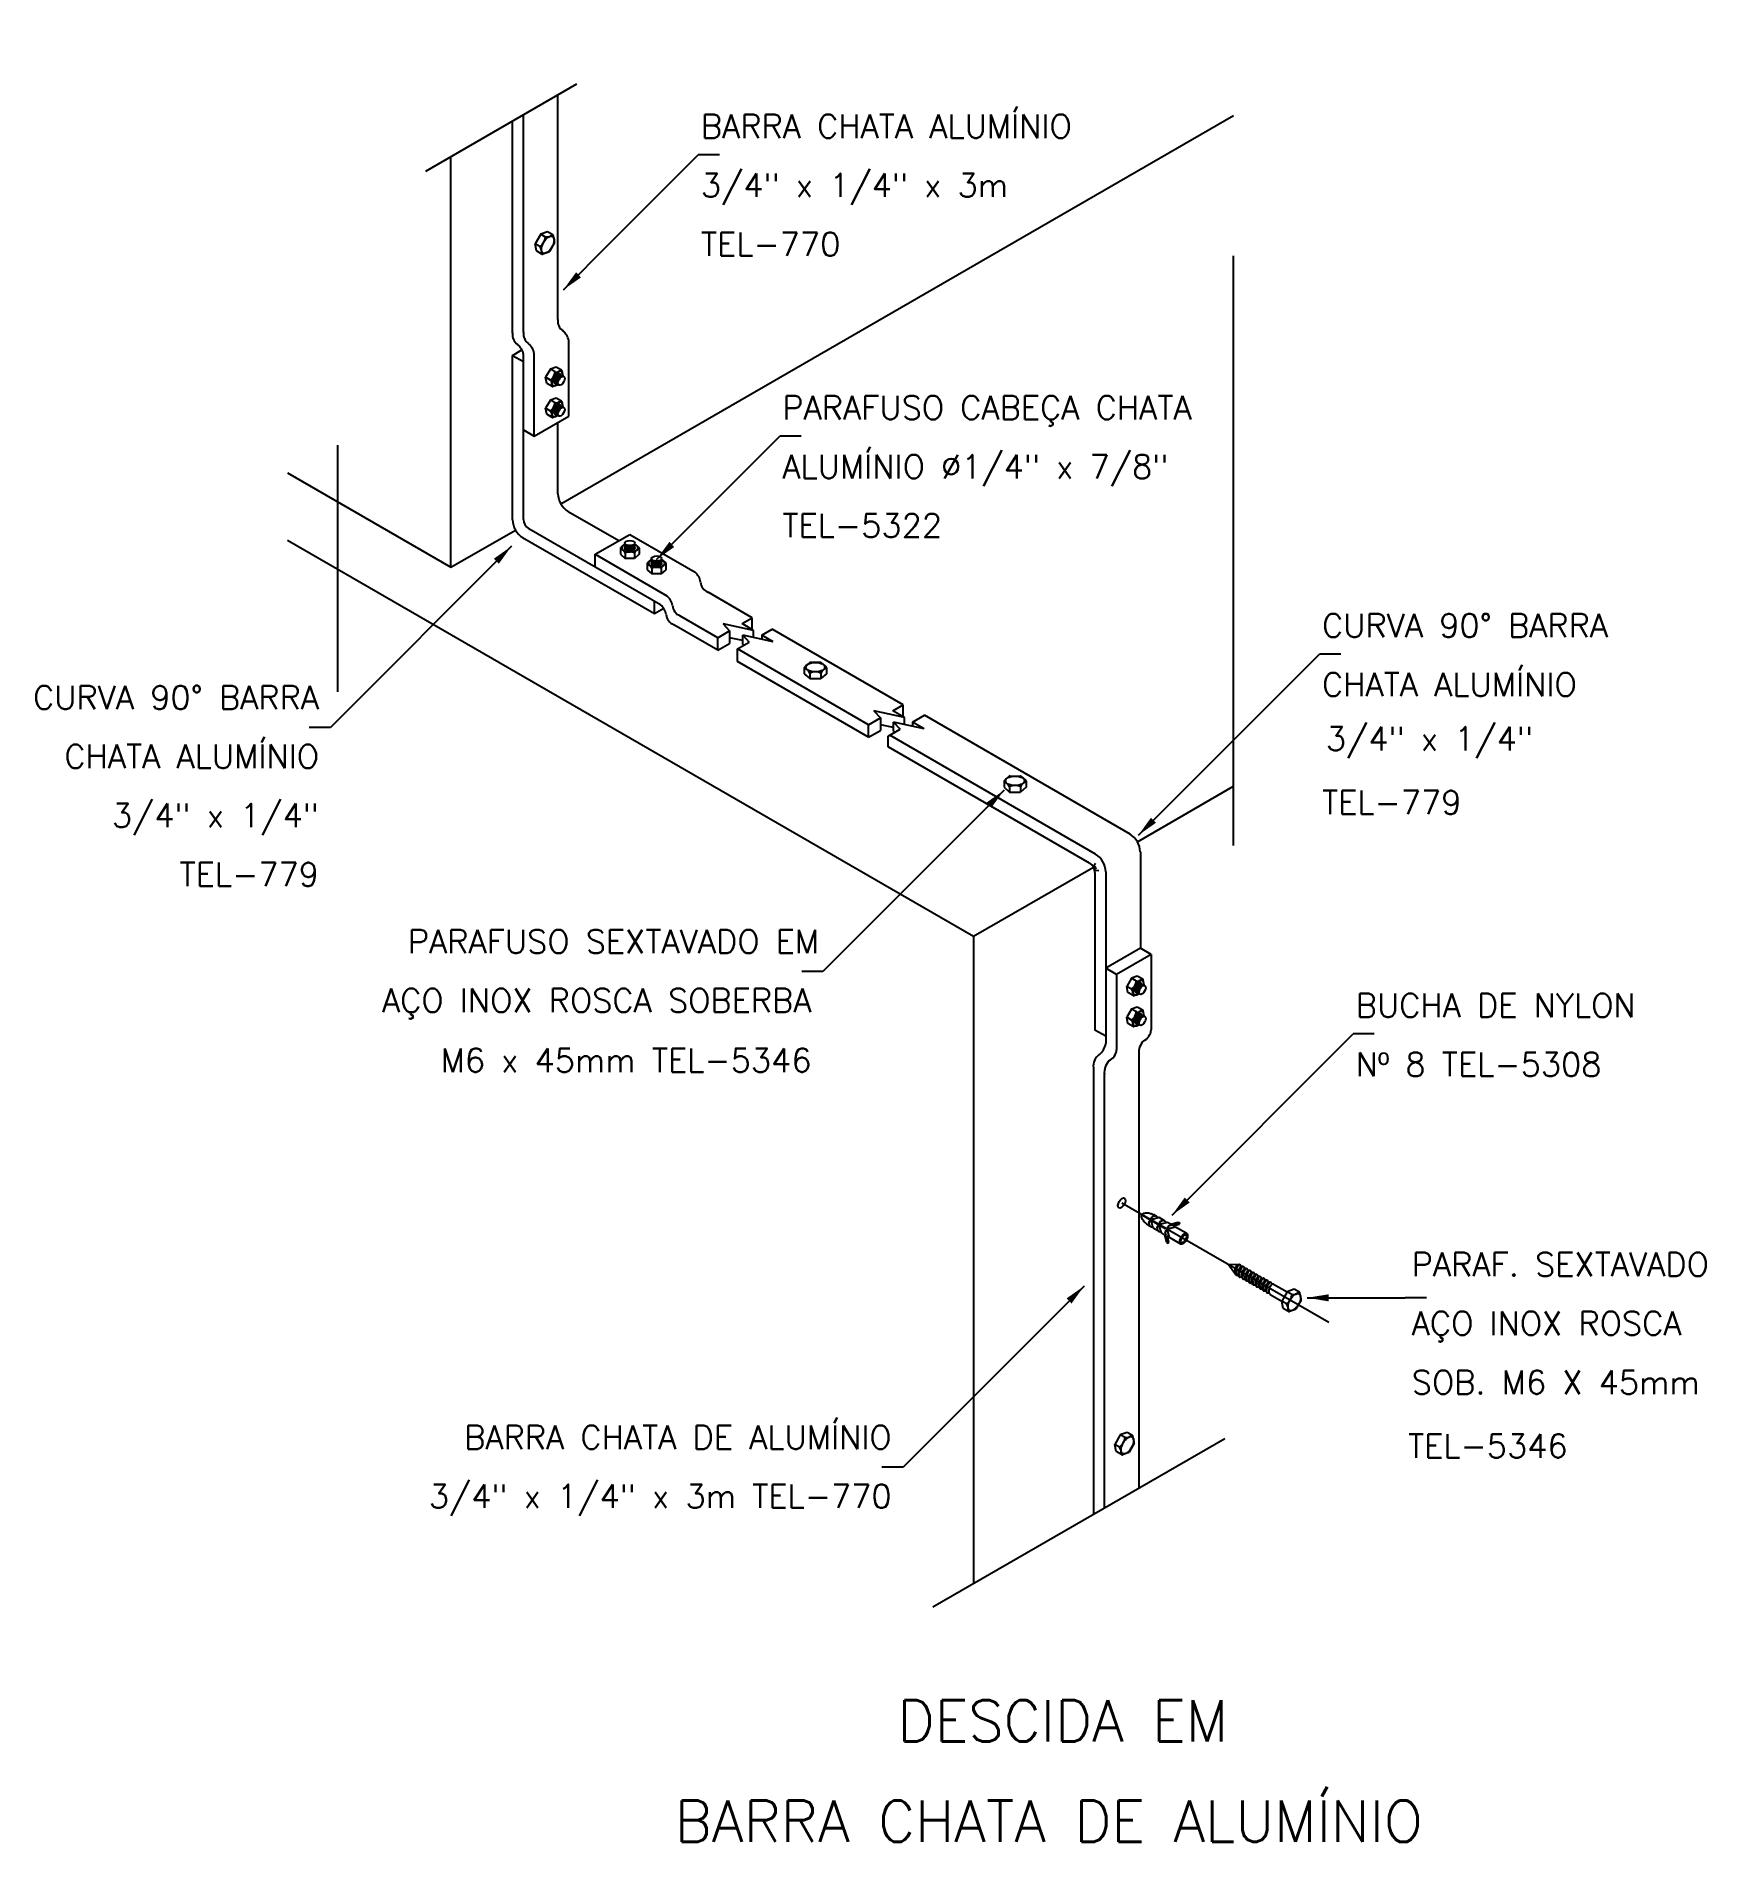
# Model space of a CAD drawing. Header units: millimetres. Extents: x -5128.9 to -5114.8, y -4642.5 to -4627.2.
import ezdxf
from ezdxf.enums import TextEntityAlignment as Align

# ---------------------------------------------------------------- set-up
doc = ezdxf.new("R2010")
doc.units = ezdxf.units.MM
doc.header["$LTSCALE"] = 10
doc.linetypes.add('DASHDOT', pattern=[1, 0.5, -0.25, 0, -0.25])
doc.layers.add('Termotécnica', color=7, linetype='Continuous')
doc.styles.add('r140', font='romans.shx')
doc.styles.add('r80', font='romans.shx')

msp = doc.modelspace()

# ---------------------------------------------------------------- linework, layer by layer
at = {"layer": 'Termotécnica', "color": 1, "linetype": 'DASHDOT'}
for p, q in [((-5118.765, -4634.016), (-5118.765, -4627.154)), ((-5124.337, -4627.562), (-5125.617, -4628.302)), ((-5126.364, -4630.624), (-5126.364, -4632.715)), ((-5117.957, -4638.063), (-5119.713, -4637.049)), ((-5121.314, -4640.474), (-5118.838, -4639.045))]:
    msp.add_line(p, q, dxfattribs=at)
at = {"layer": 'Termotécnica', "color": 2}
for p, q in [((-5124.495, -4629.556), (-5124.495, -4627.654)), ((-5124.88, -4629.672), (-5124.88, -4627.876)), ((-5124.788, -4629.667), (-5124.788, -4627.822)), ((-5124.471, -4631.12), (-5118.765, -4627.826)), ((-5125.403, -4631.658), (-5125.403, -4628.178)), ((-5124.048, -4628.904), (-5123.305, -4628.161)), ((-5123.125, -4628.161), (-5123.305, -4628.161)), ((-5124.641, -4628.834), (-5124.688, -4628.916)), ((-5124.583, -4628.814), (-5124.641, -4628.834)), ((-5124.601, -4628.858), (-5124.641, -4628.834)), ((-5124.538, -4628.839), (-5124.583, -4628.814)), ((-5124.523, -4628.899), (-5124.533, -4628.846)), ((-5124.676, -4628.976), (-5124.688, -4628.916)), ((-5124.647, -4628.939), (-5124.688, -4628.916)), ((-5124.631, -4629.002), (-5124.676, -4628.976)), ((-5124.572, -4628.985), (-5124.623, -4629.003)), ((-5124.524, -4628.905), (-5124.567, -4628.981)), ((-5124.449, -4629.305), (-5124.048, -4628.904)), ((-5124.403, -4630.377), (-5124.403, -4629.737)), ((-5124.88, -4629.861), (-5124.8, -4629.815)), ((-5124.88, -4629.861), (-5124.788, -4629.914)), ((-5124.88, -4631.257), (-5124.88, -4629.861)), ((-5124.788, -4630.493), (-5124.788, -4629.853)), ((-5124.788, -4631.252), (-5124.788, -4629.914)), ((-5124.695, -4630.546), (-5124.695, -4629.845)), ((-5124.559, -4629.978), (-5124.599, -4630.047)), ((-5124.557, -4630.071), (-5124.599, -4630.047)), ((-5124.589, -4630.099), (-5124.599, -4630.047)), ((-5124.509, -4629.961), (-5124.559, -4629.978)), ((-5124.517, -4630.002), (-5124.559, -4629.978)), ((-5124.529, -4630.091), (-5124.523, -4630.086)), ((-5124.52, -4630.098), (-5124.512, -4630.092)), ((-5124.464, -4629.987), (-5124.509, -4629.961)), ((-5124.482, -4630.017), (-5124.482, -4630.029)), ((-5124.471, -4630.024), (-5124.471, -4630.035)), ((-5124.461, -4630.03), (-5124.46, -4630.041)), ((-5124.451, -4630.038), (-5124.46, -4629.993)), ((-5124.559, -4630.24), (-5124.599, -4630.309)), ((-5124.543, -4630.125), (-5124.589, -4630.099)), ((-5124.509, -4630.223), (-5124.559, -4630.24)), ((-5124.517, -4630.264), (-5124.559, -4630.24)), ((-5124.493, -4630.111), (-5124.537, -4630.126)), ((-5124.509, -4630.105), (-5124.501, -4630.099)), ((-5124.464, -4630.249), (-5124.509, -4630.223)), ((-5124.498, -4630.111), (-5124.494, -4630.107)), ((-5124.695, -4630.546), (-5124.403, -4630.377)), ((-5124.589, -4630.361), (-5124.599, -4630.309)), ((-5124.557, -4630.333), (-5124.599, -4630.309)), ((-5124.543, -4630.387), (-5124.589, -4630.361)), ((-5124.493, -4630.372), (-5124.537, -4630.387)), ((-5124.529, -4630.352), (-5124.523, -4630.348)), ((-5124.52, -4630.36), (-5124.512, -4630.354)), ((-5124.509, -4630.366), (-5124.501, -4630.36)), ((-5124.498, -4630.372), (-5124.494, -4630.369)), ((-5124.482, -4630.279), (-5124.482, -4630.29)), ((-5124.471, -4630.285), (-5124.471, -4630.296)), ((-5124.461, -4630.292), (-5124.46, -4630.303)), ((-5124.451, -4630.299), (-5124.46, -4630.254)), ((-5124.788, -4630.493), (-5124.695, -4630.546)), ((-5124.495, -4631.034), (-5124.495, -4630.43)), ((-5123.125, -4631.059), (-5122.613, -4630.547)), ((-5122.433, -4630.547), (-5122.613, -4630.547)), ((-5126.788, -4630.858), (-5125.403, -4631.658)), ((-5123.658, -4631.591), (-5123.125, -4631.059)), ((-5124.409, -4631.184), (-5123.978, -4631.432)), ((-5126.788, -4631.427), (-5120.969, -4634.787)), ((-5125.403, -4631.658), (-5124.856, -4631.342)), ((-5124.794, -4631.406), (-5123.677, -4632.051)), ((-5124.743, -4631.329), (-5123.624, -4631.975)), ((-5124.178, -4631.548), (-5123.886, -4631.379)), ((-5123.927, -4631.46), (-5123.962, -4631.49)), ((-5123.93, -4631.464), (-5123.924, -4631.462)), ((-5123.93, -4631.477), (-5123.92, -4631.473)), ((-5123.886, -4631.379), (-5123.332, -4631.699)), ((-5123.841, -4631.472), (-5123.85, -4631.466)), ((-5123.843, -4631.46), (-5123.808, -4631.49)), ((-5124.889, -4631.48), (-5126.424, -4633.016)), ((-5124.178, -4631.548), (-5123.571, -4631.899)), ((-5124.178, -4631.655), (-5124.178, -4631.548)), ((-5123.965, -4631.496), (-5123.965, -4631.548)), ((-5123.965, -4631.548), (-5123.925, -4631.583)), ((-5123.93, -4631.489), (-5123.92, -4631.485)), ((-5123.927, -4631.501), (-5123.92, -4631.498)), ((-5123.925, -4631.535), (-5123.925, -4631.583)), ((-5123.845, -4631.583), (-5123.925, -4631.583)), ((-5123.84, -4631.484), (-5123.85, -4631.479)), ((-5123.84, -4631.497), (-5123.85, -4631.491)), ((-5123.845, -4631.535), (-5123.845, -4631.583)), ((-5123.805, -4631.548), (-5123.845, -4631.583)), ((-5123.805, -4631.496), (-5123.805, -4631.548)), ((-5123.738, -4631.627), (-5123.738, -4631.679)), ((-5123.7, -4631.591), (-5123.735, -4631.621)), ((-5123.703, -4631.595), (-5123.698, -4631.593)), ((-5123.703, -4631.607), (-5123.694, -4631.604)), ((-5123.703, -4631.62), (-5123.694, -4631.616)), ((-5123.701, -4631.632), (-5123.694, -4631.629)), ((-5123.614, -4631.603), (-5123.624, -4631.597)), ((-5123.614, -4631.615), (-5123.624, -4631.609)), ((-5123.614, -4631.628), (-5123.624, -4631.622)), ((-5123.616, -4631.591), (-5123.581, -4631.621)), ((-5123.579, -4631.627), (-5123.579, -4631.679)), ((-5123.738, -4631.679), (-5123.698, -4631.714)), ((-5123.698, -4631.666), (-5123.698, -4631.714)), ((-5123.618, -4631.714), (-5123.698, -4631.714)), ((-5123.618, -4631.666), (-5123.618, -4631.714)), ((-5123.579, -4631.679), (-5123.618, -4631.714)), ((-5122.846, -4632.086), (-5123.221, -4631.87)), ((-5123.677, -4632.051), (-5123.677, -4631.944)), ((-5123.677, -4632.051), (-5123.598, -4632.005)), ((-5123.139, -4632.255), (-5123.46, -4632.069)), ((-5122.933, -4632.136), (-5122.846, -4632.086)), ((-5122.846, -4632.186), (-5122.846, -4632.086)), ((-5123.139, -4632.362), (-5123.513, -4632.145)), ((-5123.139, -4632.255), (-5123.039, -4632.198)), ((-5122.835, -4632.193), (-5123.094, -4632.137)), ((-5123.094, -4632.137), (-5123.039, -4632.198)), ((-5123.039, -4632.198), (-5123.039, -4632.304)), ((-5122.835, -4632.193), (-5122.933, -4632.136)), ((-5122.926, -4632.233), (-5122.872, -4632.294)), ((-5122.668, -4632.289), (-5122.926, -4632.233)), ((-5122.926, -4632.31), (-5122.926, -4632.233)), ((-5122.835, -4632.253), (-5122.835, -4632.193)), ((-5122.766, -4632.233), (-5122.679, -4632.182)), ((-5122.668, -4632.289), (-5122.766, -4632.233)), ((-5122.766, -4632.233), (-5122.766, -4632.268)), ((-5121.567, -4632.824), (-5122.679, -4632.182)), ((-5123.139, -4632.362), (-5123.139, -4632.255)), ((-5123.139, -4632.362), (-5123.039, -4632.304)), ((-5122.926, -4632.28), (-5123.039, -4632.255)), ((-5122.971, -4632.351), (-5122.872, -4632.294)), ((-5121.86, -4632.993), (-5122.971, -4632.351)), ((-5122.971, -4632.458), (-5122.971, -4632.351)), ((-5122.926, -4632.31), (-5122.917, -4632.32)), ((-5122.766, -4632.268), (-5122.766, -4632.268)), ((-5119.572, -4633.93), (-5118.036, -4632.395)), ((-5117.856, -4632.395), (-5118.036, -4632.395)), ((-5121.86, -4633.1), (-5122.971, -4632.458)), ((-5122.405, -4632.509), (-5122.405, -4632.561)), ((-5122.361, -4632.467), (-5122.402, -4632.502)), ((-5122.355, -4632.464), (-5122.268, -4632.464)), ((-5122.262, -4632.467), (-5122.221, -4632.502)), ((-5122.218, -4632.509), (-5122.218, -4632.561)), ((-5122.405, -4632.561), (-5122.358, -4632.602)), ((-5122.358, -4632.555), (-5122.358, -4632.602)), ((-5122.358, -4632.602), (-5122.265, -4632.602)), ((-5122.265, -4632.555), (-5122.265, -4632.602)), ((-5122.218, -4632.561), (-5122.265, -4632.602)), ((-5121.654, -4632.874), (-5121.567, -4632.824)), ((-5121.567, -4632.925), (-5121.567, -4632.824)), ((-5121.86, -4632.993), (-5121.76, -4632.936)), ((-5121.86, -4633.1), (-5121.86, -4632.993)), ((-5121.815, -4632.875), (-5121.76, -4632.936)), ((-5121.556, -4632.931), (-5121.815, -4632.875)), ((-5121.76, -4632.936), (-5121.76, -4633.043)), ((-5121.648, -4633.018), (-5121.76, -4632.993)), ((-5121.556, -4632.931), (-5121.654, -4632.874)), ((-5121.648, -4633.048), (-5121.648, -4632.971)), ((-5121.389, -4633.028), (-5121.648, -4632.971)), ((-5121.648, -4632.971), (-5121.593, -4633.032)), ((-5121.556, -4632.991), (-5121.556, -4632.931)), ((-5121.487, -4632.971), (-5121.387, -4632.913)), ((-5121.487, -4632.971), (-5121.487, -4633.006)), ((-5121.389, -4633.028), (-5121.487, -4632.971)), ((-5121.487, -4633.006), (-5121.487, -4633.006)), ((-5119.642, -4633.921), (-5121.387, -4632.913)), ((-5126.424, -4633.016), (-5126.604, -4633.016)), ((-5121.86, -4633.1), (-5121.76, -4633.043)), ((-5121.693, -4633.09), (-5121.593, -4633.032)), ((-5121.693, -4633.182), (-5121.693, -4633.09)), ((-5119.934, -4634.09), (-5121.68, -4633.082)), ((-5121.648, -4633.048), (-5121.638, -4633.058)), ((-5119.985, -4634.168), (-5121.693, -4633.182)), ((-5120.667, -4633.43), (-5120.708, -4633.465)), ((-5120.661, -4633.428), (-5120.574, -4633.428)), ((-5120.568, -4633.43), (-5120.527, -4633.465)), ((-5120.711, -4633.549), (-5122.247, -4635.085)), ((-5120.711, -4633.473), (-5120.711, -4633.524)), ((-5120.711, -4633.524), (-5120.664, -4633.565)), ((-5120.664, -4633.518), (-5120.664, -4633.565)), ((-5120.664, -4633.565), (-5120.571, -4633.565)), ((-5120.571, -4633.518), (-5120.571, -4633.565)), ((-5120.524, -4633.524), (-5120.571, -4633.565)), ((-5120.524, -4633.473), (-5120.524, -4633.524)), ((-5119.58, -4633.985), (-5118.765, -4633.515)), ((-5119.555, -4634.071), (-5119.555, -4634.888)), ((-5120.969, -4634.787), (-5119.952, -4634.2)), ((-5119.954, -4634.195), (-5119.936, -4634.167)), ((-5119.948, -4634.204), (-5119.934, -4634.189)), ((-5119.945, -4634.215), (-5119.928, -4634.208)), ((-5119.942, -4634.226), (-5119.908, -4634.229)), ((-5119.94, -4634.245), (-5119.94, -4635.582)), ((-5119.848, -4634.24), (-5119.848, -4635.697)), ((-5120.969, -4634.787), (-5120.969, -4640.275)), ((-5119.555, -4634.888), (-5119.848, -4635.057)), ((-5119.463, -4634.941), (-5119.756, -4635.11)), ((-5119.463, -4634.941), (-5119.555, -4634.888)), ((-5119.463, -4634.941), (-5119.463, -4635.581)), ((-5122.247, -4635.085), (-5122.427, -4635.085)), ((-5119.756, -4635.11), (-5119.848, -4635.057)), ((-5119.756, -4635.11), (-5119.756, -4635.75)), ((-5119.63, -4635.143), (-5119.67, -4635.212)), ((-5119.581, -4635.126), (-5119.63, -4635.143)), ((-5119.589, -4635.167), (-5119.63, -4635.143)), ((-5119.535, -4635.152), (-5119.581, -4635.126)), ((-5119.629, -4635.236), (-5119.67, -4635.212)), ((-5119.66, -4635.264), (-5119.67, -4635.212)), ((-5119.615, -4635.29), (-5119.66, -4635.264)), ((-5119.565, -4635.276), (-5119.609, -4635.291)), ((-5119.601, -4635.256), (-5119.594, -4635.251)), ((-5119.592, -4635.263), (-5119.584, -4635.257)), ((-5119.581, -4635.27), (-5119.573, -4635.264)), ((-5119.57, -4635.276), (-5119.565, -4635.272)), ((-5119.554, -4635.182), (-5119.554, -4635.194)), ((-5119.543, -4635.189), (-5119.543, -4635.2)), ((-5119.523, -4635.203), (-5119.532, -4635.158)), ((-5119.532, -4635.195), (-5119.532, -4635.206)), ((-5119.63, -4635.405), (-5119.67, -4635.474)), ((-5119.581, -4635.388), (-5119.63, -4635.405)), ((-5119.589, -4635.429), (-5119.63, -4635.405)), ((-5119.535, -4635.414), (-5119.581, -4635.388)), ((-5119.554, -4635.444), (-5119.554, -4635.455)), ((-5119.543, -4635.45), (-5119.543, -4635.462)), ((-5119.523, -4635.465), (-5119.532, -4635.419)), ((-5119.532, -4635.457), (-5119.532, -4635.468)), ((-5119.848, -4635.635), (-5119.94, -4635.582)), ((-5119.66, -4635.526), (-5119.67, -4635.474)), ((-5119.629, -4635.498), (-5119.67, -4635.474)), ((-5119.615, -4635.552), (-5119.66, -4635.526)), ((-5119.565, -4635.537), (-5119.609, -4635.552)), ((-5119.601, -4635.517), (-5119.594, -4635.513)), ((-5119.592, -4635.525), (-5119.584, -4635.519)), ((-5119.581, -4635.531), (-5119.573, -4635.525)), ((-5119.57, -4635.538), (-5119.565, -4635.534)), ((-5119.286, -4637.151), (-5117.751, -4635.615)), ((-5117.571, -4635.615), (-5117.751, -4635.615)), ((-5119.953, -4635.903), (-5119.953, -4639.689)), ((-5119.568, -4635.787), (-5119.568, -4639.466)), ((-5119.861, -4635.956), (-5119.861, -4639.635)), ((-5119.542, -4637.15), (-5119.344, -4637.265)), ((-5119.54, -4637.146), (-5119.342, -4637.26)), ((-5119.475, -4637.242), (-5119.483, -4637.213)), ((-5119.447, -4637.262), (-5119.459, -4637.216)), ((-5119.426, -4637.158), (-5119.455, -4637.166)), ((-5119.4, -4637.289), (-5119.447, -4637.262)), ((-5119.395, -4637.173), (-5119.441, -4637.185)), ((-5119.406, -4637.282), (-5119.413, -4637.254)), ((-5119.349, -4637.2), (-5119.395, -4637.173)), ((-5119.377, -4637.302), (-5119.389, -4637.257)), ((-5119.357, -4637.198), (-5119.386, -4637.206)), ((-5119.326, -4637.213), (-5119.371, -4637.225)), ((-5119.344, -4637.265), (-5119.342, -4637.26)), ((-5119.336, -4637.322), (-5119.344, -4637.294)), ((-5119.298, -4637.229), (-5119.326, -4637.213)), ((-5119.288, -4637.238), (-5119.316, -4637.246)), ((-5119.256, -4637.253), (-5119.3, -4637.265)), ((-5119.298, -4637.229), (-5119.235, -4637.212)), ((-5119.288, -4637.238), (-5119.221, -4637.22)), ((-5119.277, -4637.241), (-5119.227, -4637.228)), ((-5119.162, -4637.308), (-5119.256, -4637.253)), ((-5119.235, -4637.212), (-5119.221, -4637.22)), ((-5119.349, -4637.318), (-5119.377, -4637.302)), ((-5119.349, -4637.318), (-5119.332, -4637.381)), ((-5119.336, -4637.322), (-5119.318, -4637.389)), ((-5119.332, -4637.381), (-5119.318, -4637.389)), ((-5119.328, -4637.33), (-5119.315, -4637.38)), ((-5119.307, -4637.342), (-5119.319, -4637.298)), ((-5119.213, -4637.397), (-5119.307, -4637.342)), ((-5118.808, -4637.571), (-5118.755, -4637.644)), ((-5118.728, -4637.572), (-5118.808, -4637.571)), ((-5118.716, -4637.572), (-5118.728, -4637.572)), ((-5118.699, -4637.588), (-5118.712, -4637.571)), ((-5118.687, -4637.588), (-5118.699, -4637.588)), ((-5118.67, -4637.605), (-5118.683, -4637.588)), ((-5120.032, -4637.753), (-5121.567, -4639.288)), ((-5118.745, -4637.659), (-5118.752, -4637.647)), ((-5118.723, -4637.663), (-5118.741, -4637.663)), ((-5118.716, -4637.675), (-5118.723, -4637.663)), ((-5118.694, -4637.68), (-5118.712, -4637.679)), ((-5118.687, -4637.692), (-5118.694, -4637.68)), ((-5118.665, -4637.696), (-5118.683, -4637.696)), ((-5118.658, -4637.605), (-5118.67, -4637.605)), ((-5118.658, -4637.708), (-5118.665, -4637.696)), ((-5118.641, -4637.622), (-5118.654, -4637.604)), ((-5118.636, -4637.713), (-5118.654, -4637.712)), ((-5118.629, -4637.621), (-5118.641, -4637.622)), ((-5118.629, -4637.725), (-5118.636, -4637.713)), ((-5118.612, -4637.638), (-5118.625, -4637.621)), ((-5118.607, -4637.73), (-5118.625, -4637.729)), ((-5118.6, -4637.638), (-5118.612, -4637.638)), ((-5118.6, -4637.742), (-5118.607, -4637.73)), ((-5118.583, -4637.655), (-5118.596, -4637.638)), ((-5118.578, -4637.746), (-5118.596, -4637.745)), ((-5118.571, -4637.654), (-5118.583, -4637.655)), ((-5118.571, -4637.758), (-5118.578, -4637.746)), ((-5118.554, -4637.671), (-5118.567, -4637.654)), ((-5118.542, -4637.671), (-5118.554, -4637.671)), ((-5118.525, -4637.688), (-5118.538, -4637.671)), ((-5118.513, -4637.688), (-5118.525, -4637.688)), ((-5118.496, -4637.704), (-5118.509, -4637.687)), ((-5118.484, -4637.704), (-5118.496, -4637.704)), ((-5118.467, -4637.721), (-5118.48, -4637.704)), ((-5118.455, -4637.721), (-5118.467, -4637.721)), ((-5118.438, -4637.738), (-5118.451, -4637.72)), ((-5118.426, -4637.737), (-5118.438, -4637.738)), ((-5118.427, -4637.737), (-5118.309, -4637.801)), ((-5118.549, -4637.763), (-5118.567, -4637.762)), ((-5118.542, -4637.775), (-5118.549, -4637.763)), ((-5118.52, -4637.779), (-5118.538, -4637.779)), ((-5118.513, -4637.791), (-5118.52, -4637.779)), ((-5118.491, -4637.796), (-5118.509, -4637.795)), ((-5118.483, -4637.808), (-5118.491, -4637.796)), ((-5118.462, -4637.812), (-5118.48, -4637.812)), ((-5118.453, -4637.826), (-5118.462, -4637.812)), ((-5118.453, -4637.826), (-5118.356, -4637.882)), ((-5118.31, -4637.801), (-5118.356, -4637.882)), ((-5118.344, -4637.943), (-5118.356, -4637.882)), ((-5118.315, -4637.905), (-5118.356, -4637.882)), ((-5118.251, -4637.78), (-5118.31, -4637.801)), ((-5118.269, -4637.824), (-5118.31, -4637.801)), ((-5118.206, -4637.806), (-5118.251, -4637.78)), ((-5118.192, -4637.872), (-5118.235, -4637.947)), ((-5118.191, -4637.865), (-5118.201, -4637.812)), ((-5118.139, -4637.852), (-5117.679, -4637.852)), ((-5117.679, -4637.852), (-5117.308, -4637.852)), ((-5117.128, -4637.852), (-5117.308, -4637.852)), ((-5118.299, -4637.969), (-5118.344, -4637.943)), ((-5118.24, -4637.951), (-5118.291, -4637.969)), ((-5119.726, -4639.014), (-5119.772, -4639.096)), ((-5119.731, -4639.119), (-5119.772, -4639.096)), ((-5119.76, -4639.156), (-5119.772, -4639.096)), ((-5119.667, -4638.994), (-5119.726, -4639.014)), ((-5119.685, -4639.037), (-5119.726, -4639.014)), ((-5119.622, -4639.019), (-5119.667, -4638.994)), ((-5119.608, -4639.085), (-5119.651, -4639.161)), ((-5119.607, -4639.079), (-5119.618, -4639.026)), ((-5119.715, -4639.182), (-5119.76, -4639.156)), ((-5119.656, -4639.165), (-5119.707, -4639.183)), ((-5121.567, -4639.288), (-5121.747, -4639.288))]:
    msp.add_line(p, q, dxfattribs=at)
for points in [[(-5119.54, -4637.146, -0.153617), (-5119.527, -4637.136, -0.102796), (-5119.495, -4637.132, -0.062165), (-5119.462, -4637.139, -0.048405), (-5119.421, -4637.158, -0.005298), (-5119.417, -4637.16, -0.062165)], [(-5119.468, -4637.249, -0.005298), (-5119.473, -4637.247, -0.048405), (-5119.509, -4637.221, -0.062165), (-5119.532, -4637.195, -0.102796), (-5119.544, -4637.166, -0.153617), (-5119.542, -4637.15, -0.181773)], [(-5119.475, -4637.242, 0.021127), (-5119.475, -4637.243, 0.170198)], [(-5119.475, -4637.243, 0.138405), (-5119.47, -4637.248, 0.174705)], [(-5119.47, -4637.248, 0.174705), (-5119.461, -4637.25, 0.074458), (-5119.45, -4637.247, 0.064948)], [(-5119.427, -4637.158, -0.174705), (-5119.418, -4637.159, -0.174705)], [(-5119.426, -4637.158, -0.021127), (-5119.426, -4637.158, -0.170198)], [(-5119.418, -4637.159, -0.174705), (-5119.412, -4637.166, -0.074458), (-5119.41, -4637.177, -0.064948)], [(-5119.406, -4637.281, 0.174705), (-5119.4, -4637.289, 0.174705)], [(-5119.406, -4637.282, 0.021127), (-5119.405, -4637.283, 0.170198)], [(-5119.4, -4637.289, 0.174705), (-5119.391, -4637.29, 0.074458), (-5119.381, -4637.287, 0.064948)], [(-5119.358, -4637.198, -0.174705), (-5119.349, -4637.2, -0.174705)], [(-5119.357, -4637.198, -0.021127), (-5119.356, -4637.198, -0.170198)], [(-5119.349, -4637.2, -0.174705), (-5119.343, -4637.207, -0.074458), (-5119.341, -4637.217, -0.064948)], [(-5119.277, -4637.241, -0.122515), (-5119.273, -4637.247, -0.074458), (-5119.271, -4637.257, -0.064948)], [(-5119.328, -4637.33, 0.122515), (-5119.322, -4637.33, 0.074458), (-5119.311, -4637.327, 0.064948)]]:
    msp.add_lwpolyline(points, format="xyb", dxfattribs=at)
for points in [[(-5119.458, -4637.218), (-5119.459, -4637.217), (-5119.459, -4637.216), (-5119.46, -4637.215), (-5119.46, -4637.214), (-5119.46, -4637.214), (-5119.461, -4637.213), (-5119.461, -4637.213), (-5119.461, -4637.212), (-5119.462, -4637.212), (-5119.462, -4637.211), (-5119.462, -4637.211), (-5119.463, -4637.211), (-5119.463, -4637.21), (-5119.463, -4637.21), (-5119.463, -4637.21), (-5119.464, -4637.21), (-5119.464, -4637.209), (-5119.464, -4637.209), (-5119.465, -4637.209), (-5119.465, -4637.208), (-5119.466, -4637.208), (-5119.466, -4637.208), (-5119.466, -4637.208), (-5119.467, -4637.208), (-5119.467, -4637.207), (-5119.468, -4637.207), (-5119.468, -4637.207), (-5119.469, -4637.207), (-5119.469, -4637.206), (-5119.469, -4637.206), (-5119.47, -4637.206), (-5119.47, -4637.206), (-5119.471, -4637.206), (-5119.471, -4637.206), (-5119.472, -4637.205), (-5119.472, -4637.205), (-5119.472, -4637.205), (-5119.473, -4637.205), (-5119.473, -4637.205), (-5119.474, -4637.205), (-5119.474, -4637.205), (-5119.475, -4637.205), (-5119.475, -4637.205), (-5119.475, -4637.205), (-5119.476, -4637.205), (-5119.476, -4637.205), (-5119.476, -4637.205), (-5119.477, -4637.205), (-5119.477, -4637.205), (-5119.477, -4637.205), (-5119.478, -4637.205), (-5119.478, -4637.205), (-5119.478, -4637.205), (-5119.478, -4637.205), (-5119.479, -4637.205), (-5119.479, -4637.205), (-5119.479, -4637.206), (-5119.479, -4637.206), (-5119.48, -4637.206), (-5119.48, -4637.206), (-5119.48, -4637.206), (-5119.48, -4637.207), (-5119.48, -4637.207), (-5119.481, -4637.207), (-5119.481, -4637.208), (-5119.481, -4637.208), (-5119.482, -4637.209), (-5119.482, -4637.21), (-5119.482, -4637.21), (-5119.482, -4637.211), (-5119.483, -4637.212), (-5119.483, -4637.213)], [(-5119.439, -4637.185), (-5119.44, -4637.185), (-5119.441, -4637.185), (-5119.442, -4637.185), (-5119.443, -4637.185), (-5119.444, -4637.185), (-5119.445, -4637.185), (-5119.445, -4637.185), (-5119.446, -4637.185), (-5119.446, -4637.185), (-5119.447, -4637.185), (-5119.447, -4637.185), (-5119.448, -4637.185), (-5119.448, -4637.184), (-5119.448, -4637.184), (-5119.449, -4637.184), (-5119.449, -4637.184), (-5119.449, -4637.184), (-5119.45, -4637.184), (-5119.45, -4637.184), (-5119.451, -4637.183), (-5119.451, -4637.183), (-5119.451, -4637.183), (-5119.452, -4637.183), (-5119.452, -4637.183), (-5119.453, -4637.182), (-5119.453, -4637.182), (-5119.454, -4637.182), (-5119.454, -4637.181), (-5119.454, -4637.181), (-5119.455, -4637.181), (-5119.455, -4637.181), (-5119.455, -4637.18), (-5119.456, -4637.18), (-5119.456, -4637.18), (-5119.457, -4637.179), (-5119.457, -4637.179), (-5119.457, -4637.179), (-5119.458, -4637.178), (-5119.458, -4637.178), (-5119.458, -4637.178), (-5119.458, -4637.178), (-5119.459, -4637.177), (-5119.459, -4637.177), (-5119.459, -4637.177), (-5119.459, -4637.176), (-5119.46, -4637.176), (-5119.46, -4637.176), (-5119.46, -4637.175), (-5119.46, -4637.175), (-5119.46, -4637.175), (-5119.46, -4637.174), (-5119.46, -4637.174), (-5119.46, -4637.174), (-5119.46, -4637.174), (-5119.46, -4637.173), (-5119.46, -4637.173), (-5119.46, -4637.173), (-5119.46, -4637.172), (-5119.46, -4637.172), (-5119.46, -4637.172), (-5119.46, -4637.172), (-5119.46, -4637.171), (-5119.46, -4637.171), (-5119.459, -4637.17), (-5119.459, -4637.17), (-5119.459, -4637.17), (-5119.459, -4637.169), (-5119.458, -4637.168), (-5119.458, -4637.168), (-5119.457, -4637.167), (-5119.456, -4637.166), (-5119.455, -4637.166)], [(-5119.388, -4637.258), (-5119.389, -4637.257), (-5119.39, -4637.256), (-5119.39, -4637.255), (-5119.39, -4637.254), (-5119.391, -4637.254), (-5119.391, -4637.253), (-5119.392, -4637.253), (-5119.392, -4637.252), (-5119.392, -4637.252), (-5119.393, -4637.251), (-5119.393, -4637.251), (-5119.393, -4637.251), (-5119.393, -4637.25), (-5119.394, -4637.25), (-5119.394, -4637.25), (-5119.394, -4637.25), (-5119.395, -4637.249), (-5119.395, -4637.249), (-5119.395, -4637.249), (-5119.396, -4637.249), (-5119.396, -4637.248), (-5119.396, -4637.248), (-5119.397, -4637.248), (-5119.397, -4637.248), (-5119.398, -4637.247), (-5119.398, -4637.247), (-5119.399, -4637.247), (-5119.399, -4637.247), (-5119.399, -4637.247), (-5119.4, -4637.246), (-5119.4, -4637.246), (-5119.401, -4637.246), (-5119.401, -4637.246), (-5119.402, -4637.246), (-5119.402, -4637.246), (-5119.403, -4637.245), (-5119.403, -4637.245), (-5119.403, -4637.245), (-5119.404, -4637.245), (-5119.404, -4637.245), (-5119.405, -4637.245), (-5119.405, -4637.245), (-5119.405, -4637.245), (-5119.406, -4637.245), (-5119.406, -4637.245), (-5119.407, -4637.245), (-5119.407, -4637.245), (-5119.407, -4637.245), (-5119.408, -4637.245), (-5119.408, -4637.245), (-5119.408, -4637.245), (-5119.408, -4637.245), (-5119.409, -4637.245), (-5119.409, -4637.245), (-5119.409, -4637.245), (-5119.409, -4637.246), (-5119.41, -4637.246), (-5119.41, -4637.246), (-5119.41, -4637.246), (-5119.41, -4637.246), (-5119.41, -4637.247), (-5119.411, -4637.247), (-5119.411, -4637.247), (-5119.411, -4637.248), (-5119.411, -4637.248), (-5119.412, -4637.248), (-5119.412, -4637.249), (-5119.412, -4637.25), (-5119.413, -4637.25), (-5119.413, -4637.251), (-5119.413, -4637.252), (-5119.413, -4637.254)], [(-5119.369, -4637.225), (-5119.371, -4637.225), (-5119.372, -4637.225), (-5119.373, -4637.225), (-5119.374, -4637.225), (-5119.374, -4637.225), (-5119.375, -4637.225), (-5119.376, -4637.225), (-5119.376, -4637.225), (-5119.377, -4637.225), (-5119.377, -4637.225), (-5119.378, -4637.225), (-5119.378, -4637.225), (-5119.378, -4637.225), (-5119.379, -4637.224), (-5119.379, -4637.224), (-5119.38, -4637.224), (-5119.38, -4637.224), (-5119.38, -4637.224), (-5119.381, -4637.224), (-5119.381, -4637.224), (-5119.382, -4637.223), (-5119.382, -4637.223), (-5119.382, -4637.223), (-5119.383, -4637.223), (-5119.383, -4637.222), (-5119.384, -4637.222), (-5119.384, -4637.222), (-5119.384, -4637.222), (-5119.385, -4637.221), (-5119.385, -4637.221), (-5119.386, -4637.221), (-5119.386, -4637.22), (-5119.386, -4637.22), (-5119.387, -4637.22), (-5119.387, -4637.219), (-5119.387, -4637.219), (-5119.388, -4637.219), (-5119.388, -4637.219), (-5119.388, -4637.218), (-5119.389, -4637.218), (-5119.389, -4637.218), (-5119.389, -4637.217), (-5119.389, -4637.217), (-5119.39, -4637.217), (-5119.39, -4637.216), (-5119.39, -4637.216), (-5119.39, -4637.216), (-5119.39, -4637.215), (-5119.39, -4637.215), (-5119.391, -4637.215), (-5119.391, -4637.215), (-5119.391, -4637.214), (-5119.391, -4637.214), (-5119.391, -4637.214), (-5119.391, -4637.213), (-5119.391, -4637.213), (-5119.391, -4637.213), (-5119.391, -4637.213), (-5119.391, -4637.212), (-5119.39, -4637.212), (-5119.39, -4637.212), (-5119.39, -4637.211), (-5119.39, -4637.211), (-5119.39, -4637.211), (-5119.39, -4637.21), (-5119.389, -4637.21), (-5119.389, -4637.209), (-5119.389, -4637.209), (-5119.388, -4637.208), (-5119.387, -4637.207), (-5119.387, -4637.207), (-5119.386, -4637.206)], [(-5119.319, -4637.298), (-5119.32, -4637.297), (-5119.32, -4637.296), (-5119.321, -4637.295), (-5119.321, -4637.295), (-5119.321, -4637.294), (-5119.322, -4637.293), (-5119.322, -4637.293), (-5119.322, -4637.292), (-5119.323, -4637.292), (-5119.323, -4637.292), (-5119.323, -4637.291), (-5119.324, -4637.291), (-5119.324, -4637.291), (-5119.324, -4637.29), (-5119.325, -4637.29), (-5119.325, -4637.29), (-5119.325, -4637.29), (-5119.325, -4637.289), (-5119.326, -4637.289), (-5119.326, -4637.289), (-5119.327, -4637.288), (-5119.327, -4637.288), (-5119.327, -4637.288), (-5119.328, -4637.288), (-5119.328, -4637.288), (-5119.329, -4637.287), (-5119.329, -4637.287), (-5119.33, -4637.287), (-5119.33, -4637.287), (-5119.33, -4637.287), (-5119.331, -4637.286), (-5119.331, -4637.286), (-5119.332, -4637.286), (-5119.332, -4637.286), (-5119.333, -4637.286), (-5119.333, -4637.286), (-5119.333, -4637.285), (-5119.334, -4637.285), (-5119.334, -4637.285), (-5119.335, -4637.285), (-5119.335, -4637.285), (-5119.336, -4637.285), (-5119.336, -4637.285), (-5119.336, -4637.285), (-5119.337, -4637.285), (-5119.337, -4637.285), (-5119.337, -4637.285), (-5119.338, -4637.285), (-5119.338, -4637.285), (-5119.338, -4637.285), (-5119.339, -4637.285), (-5119.339, -4637.285), (-5119.339, -4637.285), (-5119.339, -4637.285), (-5119.34, -4637.286), (-5119.34, -4637.286), (-5119.34, -4637.286), (-5119.34, -4637.286), (-5119.341, -4637.286), (-5119.341, -4637.286), (-5119.341, -4637.287), (-5119.341, -4637.287), (-5119.341, -4637.287), (-5119.342, -4637.288), (-5119.342, -4637.288), (-5119.342, -4637.289), (-5119.343, -4637.289), (-5119.343, -4637.29), (-5119.343, -4637.291), (-5119.343, -4637.291), (-5119.344, -4637.292), (-5119.344, -4637.294)], [(-5119.3, -4637.265), (-5119.301, -4637.265), (-5119.302, -4637.265), (-5119.303, -4637.265), (-5119.304, -4637.265), (-5119.305, -4637.265), (-5119.306, -4637.265), (-5119.306, -4637.265), (-5119.307, -4637.265), (-5119.307, -4637.265), (-5119.308, -4637.265), (-5119.308, -4637.265), (-5119.309, -4637.265), (-5119.309, -4637.265), (-5119.309, -4637.265), (-5119.31, -4637.264), (-5119.31, -4637.264), (-5119.31, -4637.264), (-5119.311, -4637.264), (-5119.311, -4637.264), (-5119.312, -4637.264), (-5119.312, -4637.263), (-5119.313, -4637.263), (-5119.313, -4637.263), (-5119.313, -4637.263), (-5119.314, -4637.263), (-5119.314, -4637.262), (-5119.315, -4637.262), (-5119.315, -4637.262), (-5119.315, -4637.261), (-5119.316, -4637.261), (-5119.316, -4637.261), (-5119.317, -4637.26), (-5119.317, -4637.26), (-5119.317, -4637.26), (-5119.318, -4637.26), (-5119.318, -4637.259), (-5119.318, -4637.259), (-5119.319, -4637.259), (-5119.319, -4637.258), (-5119.319, -4637.258), (-5119.319, -4637.258), (-5119.32, -4637.257), (-5119.32, -4637.257), (-5119.32, -4637.257), (-5119.32, -4637.257), (-5119.321, -4637.256), (-5119.321, -4637.256), (-5119.321, -4637.256), (-5119.321, -4637.255), (-5119.321, -4637.255), (-5119.321, -4637.255), (-5119.321, -4637.254), (-5119.321, -4637.254), (-5119.321, -4637.254), (-5119.321, -4637.254), (-5119.321, -4637.253), (-5119.321, -4637.253), (-5119.321, -4637.253), (-5119.321, -4637.252), (-5119.321, -4637.252), (-5119.321, -4637.252), (-5119.321, -4637.251), (-5119.321, -4637.251), (-5119.32, -4637.251), (-5119.32, -4637.25), (-5119.32, -4637.25), (-5119.32, -4637.249), (-5119.319, -4637.249), (-5119.319, -4637.248), (-5119.318, -4637.247), (-5119.317, -4637.247), (-5119.316, -4637.246)], [(-5119.221, -4637.22), (-5119.222, -4637.223), (-5119.224, -4637.226), (-5119.227, -4637.228)], [(-5119.318, -4637.389), (-5119.316, -4637.387), (-5119.315, -4637.384), (-5119.315, -4637.38)]]:
    msp.add_lwpolyline(points, dxfattribs=at)
for points in [[(-5119.162, -4637.308, -0.174705), (-5119.156, -4637.315, -0.104203), (-5119.154, -4637.33, -0.064948), (-5119.157, -4637.346, -0.051099), (-5119.165, -4637.365, -0.051099), (-5119.178, -4637.382, -0.064948), (-5119.19, -4637.393, -0.104203), (-5119.204, -4637.398, -0.174705), (-5119.213, -4637.397, -0.174705), (-5119.219, -4637.389, -0.104203), (-5119.221, -4637.374, -0.064948), (-5119.218, -4637.358, -0.051099), (-5119.21, -4637.339, -0.051099), (-5119.198, -4637.322, -0.064948), (-5119.185, -4637.312, -0.104203), (-5119.171, -4637.306, -0.174705)], [(-5119.167, -4637.316, -0.174705), (-5119.165, -4637.318, -0.104203), (-5119.164, -4637.329, -0.064948), (-5119.166, -4637.343, -0.051099), (-5119.174, -4637.36, -0.051099), (-5119.185, -4637.375, -0.064948), (-5119.196, -4637.384, -0.104203), (-5119.206, -4637.388, -0.174705), (-5119.208, -4637.388, -0.174705), (-5119.21, -4637.386, -0.104203), (-5119.211, -4637.375, -0.064948), (-5119.209, -4637.362, -0.051099), (-5119.201, -4637.344, -0.051099), (-5119.19, -4637.329, -0.064948), (-5119.179, -4637.32, -0.104203), (-5119.169, -4637.316, -0.174705)]]:
    msp.add_lwpolyline(points, format="xyb", close=True, dxfattribs=at)
at = {"layer": 'Termotécnica', "color": 1}
for points in [[(-5118.728, -4637.572, 0.24548), (-5118.732, -4637.573, 0.082009), (-5118.739, -4637.58, 0.04047), (-5118.745, -4637.591, 0.029714), (-5118.751, -4637.606, 0.029714), (-5118.755, -4637.622, 0.04047), (-5118.756, -4637.633, 0.082009), (-5118.755, -4637.644, 0.24548), (-5118.752, -4637.647, 0.24548)], [(-5118.712, -4637.571, 0.24548), (-5118.717, -4637.572, 0.082009), (-5118.726, -4637.582, 0.04047), (-5118.733, -4637.594, 0.029714), (-5118.74, -4637.613, 0.029714), (-5118.745, -4637.632, 0.04047), (-5118.746, -4637.646, 0.082009), (-5118.744, -4637.659, 0.24548), (-5118.741, -4637.663, 0.24548)], [(-5118.699, -4637.588, 0.24548), (-5118.703, -4637.589, 0.082009), (-5118.71, -4637.597, 0.04047), (-5118.716, -4637.607, 0.029714), (-5118.722, -4637.622, 0.029714), (-5118.726, -4637.638, 0.04047), (-5118.727, -4637.65, 0.082009), (-5118.726, -4637.661, 0.24548), (-5118.723, -4637.663, 0.24548)], [(-5118.683, -4637.588, 0.24548), (-5118.688, -4637.589, 0.082009), (-5118.697, -4637.598, 0.04047), (-5118.704, -4637.611, 0.029714), (-5118.711, -4637.629, 0.029714), (-5118.716, -4637.648, 0.04047), (-5118.717, -4637.663, 0.082009), (-5118.715, -4637.676, 0.24548), (-5118.712, -4637.679, 0.24548)], [(-5118.67, -4637.605, 0.24548), (-5118.674, -4637.606, 0.082009), (-5118.681, -4637.614, 0.04047), (-5118.687, -4637.624, 0.029714), (-5118.693, -4637.639, 0.029714), (-5118.697, -4637.655, 0.04047), (-5118.698, -4637.666, 0.082009), (-5118.697, -4637.677, 0.24548), (-5118.694, -4637.68, 0.24548)], [(-5118.654, -4637.604, 0.24548), (-5118.659, -4637.605, 0.082009), (-5118.668, -4637.615, 0.04047), (-5118.675, -4637.627, 0.029714), (-5118.682, -4637.646, 0.029714), (-5118.687, -4637.665, 0.04047), (-5118.688, -4637.679, 0.082009), (-5118.686, -4637.692, 0.24548), (-5118.683, -4637.696, 0.24548)], [(-5118.641, -4637.622, 0.24548), (-5118.645, -4637.622, 0.082009), (-5118.652, -4637.63, 0.04047), (-5118.658, -4637.641, 0.029714), (-5118.664, -4637.656, 0.029714), (-5118.668, -4637.671, 0.04047), (-5118.669, -4637.683, 0.082009), (-5118.668, -4637.694, 0.24548), (-5118.665, -4637.696, 0.24548)], [(-5118.625, -4637.621, 0.24548), (-5118.63, -4637.622, 0.082009), (-5118.639, -4637.631, 0.04047), (-5118.646, -4637.644, 0.029714), (-5118.653, -4637.662, 0.029714), (-5118.658, -4637.682, 0.04047), (-5118.659, -4637.696, 0.082009), (-5118.657, -4637.709, 0.24548), (-5118.654, -4637.712, 0.24548)], [(-5118.612, -4637.638, 0.24548), (-5118.616, -4637.639, 0.082009), (-5118.623, -4637.647, 0.04047), (-5118.629, -4637.657, 0.029714), (-5118.635, -4637.672, 0.029714), (-5118.639, -4637.688, 0.04047), (-5118.64, -4637.7, 0.082009), (-5118.639, -4637.71, 0.24548), (-5118.636, -4637.713, 0.24548)], [(-5118.596, -4637.638, 0.24548), (-5118.601, -4637.638, 0.082009), (-5118.61, -4637.648, 0.04047), (-5118.617, -4637.661, 0.029714), (-5118.624, -4637.679, 0.029714), (-5118.629, -4637.698, 0.04047), (-5118.63, -4637.712, 0.082009), (-5118.628, -4637.726, 0.24548), (-5118.625, -4637.729, 0.24548)], [(-5118.583, -4637.655, 0.24548), (-5118.587, -4637.655, 0.082009), (-5118.594, -4637.663, 0.04047), (-5118.6, -4637.674, 0.029714), (-5118.606, -4637.689, 0.029714), (-5118.61, -4637.704, 0.04047), (-5118.611, -4637.716, 0.082009), (-5118.61, -4637.727, 0.24548), (-5118.607, -4637.73, 0.24548)], [(-5118.567, -4637.654, 0.24548), (-5118.572, -4637.655, 0.082009), (-5118.581, -4637.665, 0.04047), (-5118.588, -4637.677, 0.029714), (-5118.595, -4637.696, 0.029714), (-5118.6, -4637.715, 0.04047), (-5118.601, -4637.729, 0.082009), (-5118.599, -4637.742, 0.24548), (-5118.596, -4637.745, 0.24548)], [(-5118.554, -4637.671, 0.24548), (-5118.558, -4637.672, 0.082009), (-5118.565, -4637.68, 0.04047), (-5118.571, -4637.69, 0.029714), (-5118.577, -4637.705, 0.029714), (-5118.581, -4637.721, 0.04047), (-5118.582, -4637.733, 0.082009), (-5118.581, -4637.743, 0.24548), (-5118.578, -4637.746, 0.24548)], [(-5118.538, -4637.671, 0.24548), (-5118.542, -4637.671, 0.082009), (-5118.552, -4637.681, 0.04047), (-5118.559, -4637.694, 0.029714), (-5118.566, -4637.712, 0.029714), (-5118.571, -4637.731, 0.04047), (-5118.572, -4637.746, 0.082009), (-5118.57, -4637.759, 0.24548), (-5118.567, -4637.762, 0.24548)], [(-5118.525, -4637.688, 0.24548), (-5118.529, -4637.689, 0.082009), (-5118.536, -4637.696, 0.04047), (-5118.542, -4637.707, 0.029714), (-5118.548, -4637.722, 0.029714), (-5118.552, -4637.738, 0.04047), (-5118.553, -4637.749, 0.082009), (-5118.552, -4637.76, 0.24548), (-5118.549, -4637.763, 0.24548)], [(-5118.509, -4637.687, 0.24548), (-5118.513, -4637.688, 0.082009), (-5118.522, -4637.698, 0.04047), (-5118.53, -4637.71, 0.029714), (-5118.537, -4637.729, 0.029714), (-5118.542, -4637.748, 0.04047), (-5118.543, -4637.762, 0.082009), (-5118.541, -4637.775, 0.24548), (-5118.538, -4637.779, 0.24548)], [(-5118.496, -4637.704, 0.24548), (-5118.5, -4637.705, 0.082009), (-5118.507, -4637.713, 0.04047), (-5118.513, -4637.723, 0.029714), (-5118.519, -4637.738, 0.029714), (-5118.523, -4637.754, 0.04047), (-5118.524, -4637.766, 0.082009), (-5118.523, -4637.777, 0.24548), (-5118.52, -4637.779, 0.24548)], [(-5118.48, -4637.704, 0.24548), (-5118.484, -4637.705, 0.082009), (-5118.493, -4637.714, 0.04047), (-5118.501, -4637.727, 0.029714), (-5118.508, -4637.745, 0.029714), (-5118.513, -4637.764, 0.04047), (-5118.514, -4637.779, 0.082009), (-5118.512, -4637.792, 0.24548), (-5118.509, -4637.795, 0.24548)], [(-5118.467, -4637.721, 0.24548), (-5118.471, -4637.722, 0.082009), (-5118.478, -4637.73, 0.04047), (-5118.484, -4637.74, 0.029714), (-5118.49, -4637.755, 0.029714), (-5118.494, -4637.771, 0.04047), (-5118.495, -4637.782, 0.082009), (-5118.494, -4637.793, 0.24548), (-5118.491, -4637.796, 0.24548)], [(-5118.451, -4637.72, 0.24548), (-5118.455, -4637.721, 0.082009), (-5118.464, -4637.731, 0.04047), (-5118.472, -4637.743, 0.029714), (-5118.479, -4637.762, 0.029714), (-5118.484, -4637.781, 0.04047), (-5118.485, -4637.795, 0.082009), (-5118.483, -4637.808, 0.24548), (-5118.48, -4637.812, 0.24548)], [(-5118.438, -4637.738, 0.24548), (-5118.442, -4637.738, 0.082009), (-5118.449, -4637.746, 0.04047), (-5118.455, -4637.757, 0.029714), (-5118.461, -4637.772, 0.029714), (-5118.465, -4637.787, 0.04047), (-5118.466, -4637.799, 0.082009), (-5118.465, -4637.81, 0.24548), (-5118.462, -4637.812, 0.24548)]]:
    msp.add_lwpolyline(points, format="xyb", dxfattribs=at)
at = {"layer": 'Termotécnica', "color": 2}
for centre, radius, start, end in [((-5124.724, -4628.841), 0.125, 308.2415, 352.2693), ((-5124.593, -4628.785), 0.0726, 264.1598, 314.6845), ((-5124.542, -4628.848), 0.00937, 11.1498, 60.2663), ((-5124.705, -4628.982), 0.0723, 345.7653, 36.4555), ((-5124.626, -4628.994), 0.00937, 240.2663, 289.3817), ((-5124.575, -4628.976), 0.00937, 289.3817, 330.2663), ((-5124.531, -4628.901), 0.00815, 327.0423, 14.3738), ((-5124.395, -4629.571), 0.101, 171.7429, 235.7975), ((-5124.78, -4629.686), 0.101, 171.7429, 235.7975), ((-5124.924, -4629.878), 0.139, 10.466, 50.9418), ((-5124.687, -4629.678), 0.101, 171.7429, 235.7975), ((-5124.832, -4629.87), 0.139, 10.466, 50.9418), ((-5124.54, -4629.762), 0.139, 10.466, 50.9418), ((-5124.623, -4629.988), 0.106, 307.9752, 352.0031), ((-5124.607, -4630.108), 0.0615, 345.499, 36.1892), ((-5124.511, -4629.941), 0.0617, 263.8935, 314.4182), ((-5124.468, -4629.994), 0.00797, 10.8835, 60), ((-5124.459, -4630.039), 0.00797, 3.7081, 10.8835), ((-5124.539, -4630.118), 0.00797, 240, 289.1154), ((-5124.511, -4630.203), 0.0617, 263.8935, 314.4182), ((-5124.496, -4630.103), 0.00797, 289.1154, 300.8683), ((-5124.468, -4630.256), 0.00797, 10.8835, 60), ((-5124.623, -4630.249), 0.106, 307.9752, 352.0031), ((-5124.607, -4630.369), 0.0615, 345.499, 36.1892), ((-5124.539, -4630.38), 0.00797, 240, 289.1154), ((-5124.496, -4630.365), 0.00797, 289.1154, 300.8683), ((-5124.459, -4630.301), 0.00797, 3.7081, 10.8835), ((-5124.314, -4631.029), 0.181, 181.5738, 238.4262), ((-5124.699, -4631.252), 0.181, 181.5738, 238.4262), ((-5124.699, -4631.252), 0.0889, 180, 240), ((-5123.922, -4631.466), 0.00797, 119.1317, 130.8846), ((-5123.848, -4631.466), 0.00797, 49.1165, 56.2919), ((-5123.957, -4631.496), 0.00797, 130.8846, 180), ((-5123.981, -4631.56), 0.0615, 23.8108, 74.501), ((-5123.885, -4631.633), 0.106, 67.9969, 112.0248), ((-5123.789, -4631.56), 0.0617, 105.5818, 156.1065), ((-5123.813, -4631.496), 0.00797, 0, 49.1165), ((-5123.73, -4631.627), 0.00797, 130.8846, 180), ((-5123.695, -4631.597), 0.00797, 119.1317, 130.8846), ((-5123.621, -4631.597), 0.00797, 49.1165, 56.2919), ((-5123.587, -4631.627), 0.00797, 0, 49.1165), ((-5123.754, -4631.691), 0.0615, 23.8108, 74.501), ((-5123.658, -4631.764), 0.106, 67.9969, 112.0248), ((-5123.562, -4631.691), 0.0617, 105.5818, 156.1065), ((-5123.422, -4631.805), 0.139, 9.0582, 49.534), ((-5123.661, -4632.005), 0.139, 9.0582, 49.534), ((-5123.184, -4631.776), 0.101, 184.2025, 248.2571), ((-5123.714, -4632.081), 0.139, 9.0582, 49.534), ((-5123.476, -4632.051), 0.101, 184.2025, 248.2571), ((-5123.423, -4631.975), 0.101, 184.2025, 248.2571), ((-5122.396, -4632.509), 0.00937, 130.8947, 180.0112), ((-5122.425, -4632.584), 0.0726, 23.9047, 74.4294), ((-5122.355, -4632.473), 0.00815, 86.7872, 134.1186), ((-5122.312, -4632.671), 0.125, 67.9864, 112.0142), ((-5122.268, -4632.474), 0.00937, 49.1266, 90.0112), ((-5122.199, -4632.584), 0.0723, 105.5102, 156.2004), ((-5122.227, -4632.509), 0.00937, 0.0112, 49.1266), ((-5120.702, -4633.473), 0.00937, 130.8947, 180.0112), ((-5120.661, -4633.436), 0.00815, 86.7872, 134.1186), ((-5120.574, -4633.437), 0.00937, 49.1266, 90.0112), ((-5120.533, -4633.473), 0.00937, 0.0112, 49.1266), ((-5120.731, -4633.548), 0.0726, 23.9047, 74.4294), ((-5120.618, -4633.634), 0.125, 67.9864, 112.0142), ((-5120.505, -4633.547), 0.0723, 105.5102, 156.2004), ((-5119.737, -4634.076), 0.181, 1.5738, 58.4262), ((-5120.029, -4634.245), 0.0889, 0, 60), ((-5120.029, -4634.245), 0.181, 1.5738, 58.4262), ((-5119.582, -4635.106), 0.0617, 263.8935, 314.4182), ((-5119.694, -4635.153), 0.106, 307.9752, 352.0031), ((-5119.678, -4635.273), 0.0615, 345.499, 36.1892), ((-5119.611, -4635.283), 0.00797, 240, 289.1154), ((-5119.568, -4635.268), 0.00797, 289.1154, 300.8683), ((-5119.539, -4635.159), 0.00797, 10.8835, 60), ((-5119.531, -4635.204), 0.00797, 3.7081, 10.8835), ((-5119.694, -4635.414), 0.106, 307.9752, 352.0031), ((-5119.582, -4635.368), 0.0617, 263.8935, 314.4182), ((-5119.539, -4635.421), 0.00797, 10.8835, 60), ((-5119.678, -4635.534), 0.0615, 345.499, 36.1892), ((-5119.611, -4635.545), 0.00797, 240, 289.1154), ((-5119.568, -4635.53), 0.00797, 289.1154, 300.8683), ((-5119.582, -4635.567), 0.12, 296.3174, 353.0438), ((-5119.531, -4635.466), 0.00797, 3.7081, 10.8835), ((-5120.004, -4635.668), 0.159, 309.0582, 349.534), ((-5119.875, -4635.736), 0.12, 296.3174, 353.0438), ((-5119.422, -4635.775), 0.147, 136.7546, 184.8538), ((-5119.839, -4635.886), 0.115, 124.2025, 188.2571), ((-5119.714, -4635.944), 0.147, 136.7546, 184.8538), ((-5118.393, -4637.807), 0.125, 308.2415, 352.2693), ((-5118.373, -4637.948), 0.0723, 345.7653, 36.4555), ((-5118.261, -4637.752), 0.0726, 264.1598, 314.6845), ((-5118.211, -4637.814), 0.00937, 11.1498, 60.2663), ((-5118.199, -4637.867), 0.00815, 327.0423, 14.3738), ((-5118.294, -4637.96), 0.00937, 240.2663, 289.3817), ((-5118.243, -4637.942), 0.00937, 289.3817, 330.2663), ((-5119.809, -4639.021), 0.125, 308.2415, 352.2693), ((-5119.79, -4639.162), 0.0723, 345.7653, 36.4555), ((-5119.678, -4638.965), 0.0726, 264.1598, 314.6845), ((-5119.627, -4639.028), 0.00937, 11.1498, 60.2663), ((-5119.615, -4639.081), 0.00815, 327.0423, 14.3738), ((-5119.71, -4639.174), 0.00937, 240.2663, 289.3817), ((-5119.659, -4639.156), 0.00937, 289.3817, 330.2663)]:
    msp.add_arc(centre, radius, start, end, dxfattribs=at)
for centre, major_axis, ratio in [((-5124.581, -4628.923), (0.0403, 0.0706), 0.500279), ((-5124.466, -4630.077), (0.0213, 0.0369), 0.509483), ((-5124.466, -4630.339), (0.0213, 0.0369), 0.509483), ((-5123.885, -4631.453), (0.0426, 0), 0.509483), ((-5123.658, -4631.584), (0.0426, 0), 0.509483), ((-5122.312, -4632.505), (-0.0813, 0), 0.500279), ((-5120.618, -4633.469), (-0.0813, 0), 0.500279), ((-5119.538, -4635.242), (0.0213, 0.0369), 0.509483), ((-5119.538, -4635.504), (0.0213, 0.0369), 0.509483), ((-5119.713, -4637.049), (0.0242, 0.0419), 0.500279), ((-5118.249, -4637.889), (0.0403, 0.0706), 0.500279), ((-5119.665, -4639.103), (0.0403, 0.0706), 0.500279)]:
    msp.add_ellipse(centre, major_axis=major_axis, ratio=ratio, dxfattribs=at)
for centre, major_axis, start_param, end_param in [((-5124.501, -4630.058), (-0.0346, -0.0599), -4.143729, 0.868466), ((-5124.501, -4630.058), (0.0227, 0.0393), -0.269564, 3.596738), ((-5124.501, -4630.319), (-0.0346, -0.0599), -4.143729, 0.868466), ((-5124.501, -4630.319), (0.0227, 0.0393), -0.269564, 3.596738), ((-5123.885, -4631.493), (-0.0692, 0), 5.414719, 10.426914), ((-5123.885, -4631.493), (0.0454, 0), 2.686448, 6.55275), ((-5123.658, -4631.624), (-0.0692, 0), 5.414719, 10.426914), ((-5123.658, -4631.624), (0.0454, 0), 2.686448, 6.55275), ((-5119.572, -4635.223), (-0.0346, -0.0599), -4.143729, 0.868466), ((-5119.572, -4635.223), (0.0227, 0.0393), -0.269564, 3.596738), ((-5119.572, -4635.485), (-0.0346, -0.0599), -4.143729, 0.868466), ((-5119.572, -4635.485), (0.0227, 0.0393), -0.269564, 3.596738)]:
    msp.add_ellipse(centre, major_axis=major_axis, ratio=0.500279, start_param=start_param, end_param=end_param, dxfattribs=at)
at = {"layer": 'Termotécnica', "color": 1}
for centre, major_axis, start_param, end_param in [((-5124.501, -4630.058), (0.0191, 0.0406), 0, 3.124318), ((-5124.49, -4630.064), (0.0191, 0.0406), 0, 3.124318), ((-5124.479, -4630.07), (0.0191, 0.0406), 0, 3.124318), ((-5124.501, -4630.319), (0.0191, 0.0406), 0, 3.124318), ((-5124.49, -4630.326), (0.0191, 0.0406), 0, 3.124318), ((-5124.479, -4630.332), (0.0191, 0.0406), 0, 3.124318), ((-5123.885, -4631.468), (0.0448, -0.0038), 3.158868, 6.283185), ((-5123.885, -4631.481), (0.0448, -0.0038), 3.158868, 6.283185), ((-5123.885, -4631.493), (0.0448, -0.0038), 3.158868, 6.283185), ((-5123.659, -4631.599), (0.0448, -0.0038), 3.158868, 6.283185), ((-5123.659, -4631.611), (0.0448, -0.0038), 3.158868, 6.283185), ((-5123.658, -4631.624), (0.0448, -0.0038), 3.158868, 6.283185), ((-5119.572, -4635.223), (0.0191, 0.0406), 0, 3.124318), ((-5119.562, -4635.229), (0.0191, 0.0406), 0, 3.124318), ((-5119.551, -4635.236), (0.0191, 0.0406), 0, 3.124318), ((-5119.572, -4635.485), (0.0191, 0.0406), 0, 3.124318), ((-5119.562, -4635.491), (0.0191, 0.0406), 0, 3.124318), ((-5119.551, -4635.497), (0.0191, 0.0406), 0, 3.124318)]:
    msp.add_ellipse(centre, major_axis=major_axis, ratio=0.281547, start_param=start_param, end_param=end_param, dxfattribs=at)
at = {"layer": 'Termotécnica', "color": 2}
for points in [[(-5124.299, -4629.2), (-5124.341, -4629.157), (-5124.449, -4629.305)], [(-5123.508, -4631.486), (-5123.55, -4631.443), (-5123.658, -4631.591)], [(-5125.038, -4631.585), (-5124.996, -4631.628), (-5124.889, -4631.48)], [(-5120.861, -4633.654), (-5120.819, -4633.697), (-5120.711, -4633.549)], [(-5119.423, -4633.825), (-5119.465, -4633.782), (-5119.572, -4633.93)], [(-5119.137, -4637.045), (-5119.179, -4637.003), (-5119.286, -4637.151)], [(-5120.181, -4637.858), (-5120.139, -4637.901), (-5120.032, -4637.753)], [(-5117.959, -4637.883), (-5117.958, -4637.823), (-5118.139, -4637.852)]]:
    msp.add_solid(points, dxfattribs=at)

# ---------------------------------------------------------------- texts
at = {"layer": 'Termotécnica', "color": 2, "style": 'r80'}
for s, p in [('BARRA CHATA ALUMÍNIO', (-5123.282, -4628.018)), ('3/4" x 1/4" x 3m', (-5123.282, -4628.518)), ('TEL-770', (-5123.282, -4629.018)), ('PARAFUSO CABEÇA CHATA', (-5122.591, -4630.404)), ('ALUMÍNIO %%C1/4" x 7/8"', (-5122.591, -4630.904)), ('TEL-5322', (-5122.591, -4631.404)), ('CURVA 90%%D BARRA', (-5118.014, -4632.252)), ('CHATA ALUMÍNIO', (-5118.014, -4632.752)), ('3/4" x 1/4"', (-5117.981, -4633.211)), ('TEL-779', (-5118.014, -4633.752)), ('BUCHA DE NYLON', (-5117.728, -4635.473)), ('Nº 8 TEL-5308', (-5117.728, -4635.973)), ('PARAF. SEXTAVADO', (-5117.253, -4637.669)), ('AÇO INOX ROSCA', (-5117.253, -4638.169)), ('SOB. M6 X 45mm', (-5117.253, -4638.669)), ('TEL-5346', (-5117.285, -4639.209))]:
    msp.add_text(s, height=0.2, dxfattribs=at).set_placement(p)
for s, p in [('CURVA 90%%D BARRA', (-5126.521, -4632.862)), ('CHATA ALUMÍNIO', (-5126.521, -4633.362)), ('3/4" x 1/4"', (-5126.521, -4633.862)), ('TEL-779', (-5126.521, -4634.362)), ('PARAFUSO SEXTAVADO EM ', (-5122.142, -4634.931)), ('AÇO INOX ROSCA SOBERBA', (-5122.344, -4635.431)), ('M6 x 45mm TEL-5346', (-5122.344, -4635.938)), ('BARRA CHATA DE ALUMÍNIO', (-5121.664, -4639.135)), ('3/4" x 1/4" x 3m TEL-770', (-5121.664, -4639.635))]:
    msp.add_text(s, height=0.2, dxfattribs=at).set_placement(p, align=Align.RIGHT)
at = {"layer": 'Termotécnica', "color": 5, "style": 'r140'}
for s, p in [(' DESCIDA EM', (-5120.332, -4641.72)), ('BARRA CHATA DE ALUMÍNIO', (-5120.332, -4642.571))]:
    msp.add_text(s, height=0.35, dxfattribs=at).set_placement(p, align=Align.BOTTOM_CENTER)

doc.saveas('drawing.dxf')
